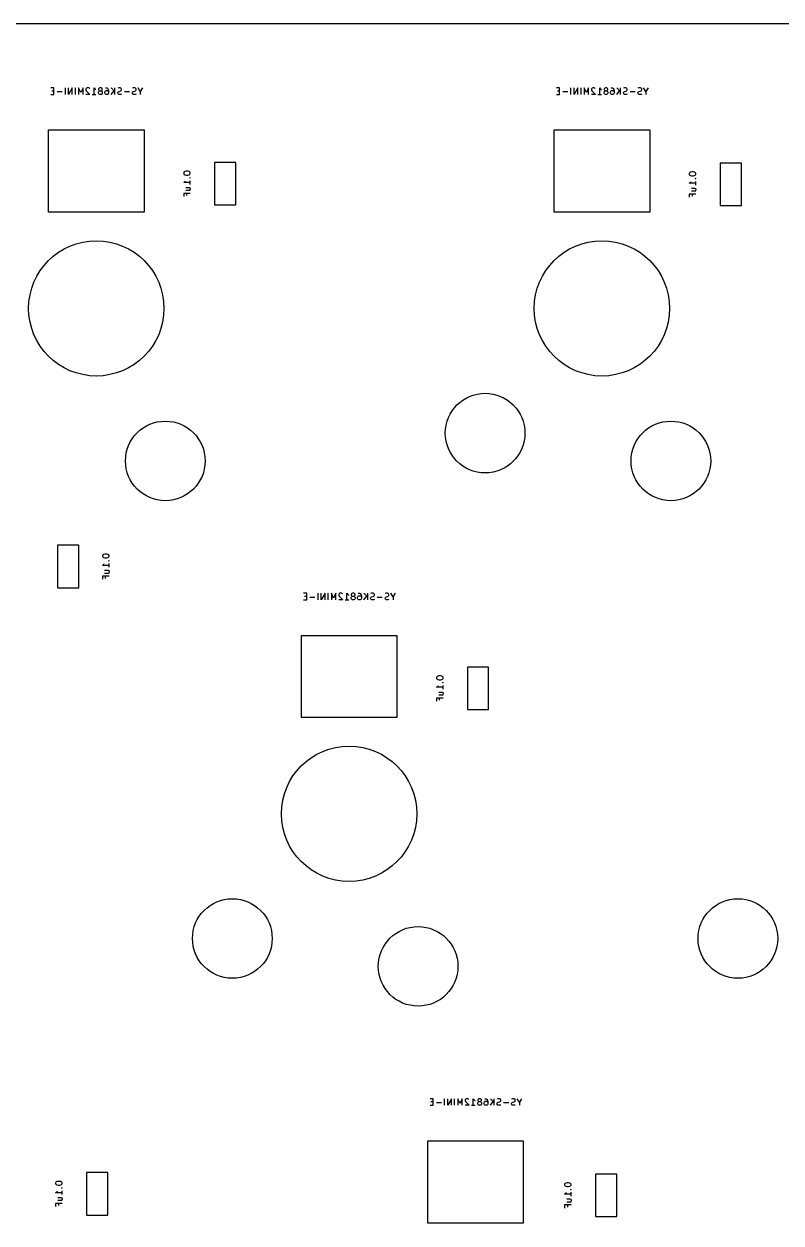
# Model space of a CAD drawing. Header units: millimetres. Extents: x -19 to 311, y -2 to 103.
# Drawn here: x 197.49 to 226.01, y 51.25 to 96.44 of the extents above; entities that cross this region are included whole.
import ezdxf

# ---------------------------------------------------------------- set-up
doc = ezdxf.new("R2010")
doc.units = ezdxf.units.MM
doc.layers.add('B.Fab', color=155, linetype='CONTINUOUS', true_color=0x585d84)
doc.layers.add('Edge.Cuts', color=254, linetype='CONTINUOUS', true_color=0xd0d2cd)

msp = doc.modelspace()

# ---------------------------------------------------------------- linework, layer by layer
at = {"layer": 'B.Fab', "linetype": 'CONTINUOUS'}
for p, q in [((198.619261, 94.036426), (198.500213, 94.036426)), ((198.619261, 93.786426), (198.619261, 94.036426)), ((199.047833, 93.786426), (199.047833, 94.036426)), ((199.309738, 94.036426), (199.166881, 93.786426)), ((199.166881, 93.786426), (199.166881, 94.036426)), ((199.309738, 93.786426), (199.309738, 94.036426)), ((199.428786, 93.786426), (199.428786, 94.036426)), ((199.631166, 93.857854), (199.547833, 94.036426)), ((199.547833, 94.036426), (199.547833, 93.786426)), ((199.7145, 94.036426), (199.631166, 93.857854)), ((199.7145, 93.786426), (199.7145, 94.036426)), ((199.833547, 94.012616), (199.821642, 93.988807)), ((199.845452, 94.024521), (199.833547, 94.012616)), ((199.869261, 94.036426), (199.845452, 94.024521)), ((199.928785, 94.036426), (199.869261, 94.036426)), ((199.952595, 94.024521), (199.928785, 94.036426)), ((199.964499, 94.012616), (199.952595, 94.024521)), ((200.131166, 93.786426), (200.131166, 94.036426)), ((200.131166, 94.036426), (200.154975, 94.000711)), ((200.309737, 94.012616), (200.297832, 93.988807)), ((200.321642, 94.024521), (200.309737, 94.012616)), ((200.345451, 94.036426), (200.321642, 94.024521)), ((200.39307, 94.036426), (200.345451, 94.036426)), ((200.41688, 94.024521), (200.39307, 94.036426)), ((200.428785, 94.012616), (200.41688, 94.024521)), ((200.440689, 93.988807), (200.428785, 94.012616)), ((200.559737, 94.036426), (200.607356, 94.036426)), ((200.607356, 94.036426), (200.631165, 94.024521)), ((200.631165, 94.024521), (200.64307, 94.012616)), ((200.64307, 94.012616), (200.66688, 93.976902)), ((200.774023, 94.036426), (200.91688, 93.893569)), ((200.91688, 93.786426), (200.91688, 94.036426)), ((201.059737, 94.036426), (201.024022, 94.024521)), ((201.11926, 94.036426), (201.059737, 94.036426)), ((201.14307, 94.024521), (201.11926, 94.036426)), ((201.154975, 94.012616), (201.14307, 94.024521)), ((201.166879, 93.988807), (201.154975, 94.012616)), ((201.607356, 94.036426), (201.571641, 94.024521)), ((201.666879, 94.036426), (201.607356, 94.036426)), ((201.690689, 94.024521), (201.666879, 94.036426)), ((201.702594, 94.012616), (201.690689, 94.024521)), ((201.714498, 93.988807), (201.702594, 94.012616)), ((201.869261, 93.905473), (201.785927, 94.036426)), ((201.952594, 94.036426), (201.869261, 93.905473)), ((217.669261, 94.036426), (217.550213, 94.036426)), ((217.669261, 93.786426), (217.669261, 94.036426)), ((218.097833, 93.786426), (218.097833, 94.036426)), ((218.359738, 94.036426), (218.216881, 93.786426)), ((218.216881, 93.786426), (218.216881, 94.036426)), ((218.359738, 93.786426), (218.359738, 94.036426)), ((218.478786, 93.786426), (218.478786, 94.036426)), ((218.681166, 93.857854), (218.597833, 94.036426)), ((218.597833, 94.036426), (218.597833, 93.786426)), ((218.7645, 94.036426), (218.681166, 93.857854)), ((218.7645, 93.786426), (218.7645, 94.036426)), ((218.883547, 94.012616), (218.871642, 93.988807)), ((218.895452, 94.024521), (218.883547, 94.012616)), ((218.919261, 94.036426), (218.895452, 94.024521)), ((218.978785, 94.036426), (218.919261, 94.036426)), ((219.002595, 94.024521), (218.978785, 94.036426)), ((219.014499, 94.012616), (219.002595, 94.024521)), ((219.181166, 93.786426), (219.181166, 94.036426)), ((219.181166, 94.036426), (219.204975, 94.000711)), ((219.359737, 94.012616), (219.347832, 93.988807)), ((219.371642, 94.024521), (219.359737, 94.012616)), ((219.395451, 94.036426), (219.371642, 94.024521)), ((219.44307, 94.036426), (219.395451, 94.036426)), ((219.46688, 94.024521), (219.44307, 94.036426)), ((219.478785, 94.012616), (219.46688, 94.024521)), ((219.490689, 93.988807), (219.478785, 94.012616)), ((219.609737, 94.036426), (219.657356, 94.036426)), ((219.657356, 94.036426), (219.681165, 94.024521)), ((219.681165, 94.024521), (219.69307, 94.012616)), ((219.69307, 94.012616), (219.71688, 93.976902)), ((219.824023, 94.036426), (219.96688, 93.893569)), ((219.96688, 93.786426), (219.96688, 94.036426)), ((220.109737, 94.036426), (220.074022, 94.024521)), ((220.16926, 94.036426), (220.109737, 94.036426)), ((220.19307, 94.024521), (220.16926, 94.036426)), ((220.204975, 94.012616), (220.19307, 94.024521)), ((220.216879, 93.988807), (220.204975, 94.012616)), ((220.657356, 94.036426), (220.621641, 94.024521)), ((220.716879, 94.036426), (220.657356, 94.036426)), ((220.740689, 94.024521), (220.716879, 94.036426)), ((220.752594, 94.012616), (220.740689, 94.024521)), ((220.764498, 93.988807), (220.752594, 94.012616)), ((220.919261, 93.905473), (220.835927, 94.036426)), ((221.002594, 94.036426), (220.919261, 93.905473)), ((198.500213, 93.786426), (198.619261, 93.786426)), ((198.619261, 93.917378), (198.535927, 93.917378)), ((198.928785, 93.881664), (198.738309, 93.881664)), ((199.821642, 93.988807), (199.821642, 93.964997)), ((199.821642, 93.964997), (199.833547, 93.929283)), ((199.976404, 93.786426), (199.821642, 93.786426)), ((199.833547, 93.929283), (199.976404, 93.786426)), ((200.059737, 93.786426), (200.202594, 93.786426)), ((200.154975, 94.000711), (200.178785, 93.976902)), ((200.178785, 93.976902), (200.202594, 93.964997)), ((200.297832, 93.988807), (200.297832, 93.976902)), ((200.297832, 93.976902), (200.309737, 93.953092)), ((200.297832, 93.881664), (200.309737, 93.905473)), ((200.297832, 93.834045), (200.297832, 93.881664)), ((200.309737, 93.810235), (200.297832, 93.834045)), ((200.309737, 93.953092), (200.321642, 93.941188)), ((200.309737, 93.905473), (200.321642, 93.917378)), ((200.321642, 93.79833), (200.309737, 93.810235)), ((200.321642, 93.941188), (200.345451, 93.929283)), ((200.321642, 93.917378), (200.345451, 93.929283)), ((200.345451, 93.786426), (200.321642, 93.79833)), ((200.345451, 93.929283), (200.39307, 93.929283)), ((200.39307, 93.786426), (200.345451, 93.786426)), ((200.39307, 93.929283), (200.41688, 93.941188)), ((200.39307, 93.929283), (200.41688, 93.917378)), ((200.41688, 93.79833), (200.39307, 93.786426)), ((200.41688, 93.941188), (200.428785, 93.953092)), ((200.41688, 93.917378), (200.428785, 93.905473)), ((200.428785, 93.810235), (200.41688, 93.79833)), ((200.428785, 93.953092), (200.440689, 93.976902)), ((200.428785, 93.905473), (200.440689, 93.881664)), ((200.440689, 93.834045), (200.428785, 93.810235)), ((200.440689, 93.976902), (200.440689, 93.988807)), ((200.440689, 93.881664), (200.440689, 93.834045)), ((200.535927, 93.893569), (200.547832, 93.917378)), ((200.535927, 93.834045), (200.535927, 93.893569)), ((200.547832, 93.810235), (200.535927, 93.834045)), ((200.547832, 93.917378), (200.559737, 93.929283)), ((200.559737, 93.79833), (200.547832, 93.810235)), ((200.559737, 93.929283), (200.583546, 93.941188)), ((200.583546, 93.786426), (200.559737, 93.79833)), ((200.583546, 93.941188), (200.631165, 93.941188)), ((200.631165, 93.786426), (200.583546, 93.786426)), ((200.631165, 93.941188), (200.654975, 93.929283)), ((200.654975, 93.79833), (200.631165, 93.786426)), ((200.654975, 93.929283), (200.66688, 93.917378)), ((200.66688, 93.810235), (200.654975, 93.79833)), ((200.66688, 93.976902), (200.678784, 93.929283)), ((200.66688, 93.917378), (200.678784, 93.893569)), ((200.678784, 93.834045), (200.66688, 93.810235)), ((200.678784, 93.929283), (200.678784, 93.834045)), ((200.774023, 93.786426), (200.881165, 93.929283)), ((201.024022, 93.857854), (201.035927, 93.881664)), ((201.024022, 93.834045), (201.024022, 93.857854)), ((201.035927, 93.810235), (201.024022, 93.834045)), ((201.035927, 93.881664), (201.047832, 93.893569)), ((201.047832, 93.79833), (201.035927, 93.810235)), ((201.047832, 93.893569), (201.071641, 93.905473)), ((201.071641, 93.786426), (201.047832, 93.79833)), ((201.071641, 93.905473), (201.11926, 93.917378)), ((201.131165, 93.786426), (201.071641, 93.786426)), ((201.11926, 93.917378), (201.14307, 93.929283)), ((201.166879, 93.79833), (201.131165, 93.786426)), ((201.14307, 93.929283), (201.154975, 93.941188)), ((201.154975, 93.941188), (201.166879, 93.964997)), ((201.166879, 93.964997), (201.166879, 93.988807)), ((201.464499, 93.881664), (201.274023, 93.881664)), ((201.571641, 93.857854), (201.583546, 93.881664)), ((201.571641, 93.834045), (201.571641, 93.857854)), ((201.583546, 93.810235), (201.571641, 93.834045)), ((201.583546, 93.881664), (201.595451, 93.893569)), ((201.595451, 93.79833), (201.583546, 93.810235)), ((201.595451, 93.893569), (201.61926, 93.905473)), ((201.61926, 93.786426), (201.595451, 93.79833)), ((201.61926, 93.905473), (201.666879, 93.917378)), ((201.678784, 93.786426), (201.61926, 93.786426)), ((201.666879, 93.917378), (201.690689, 93.929283)), ((201.714498, 93.79833), (201.678784, 93.786426)), ((201.690689, 93.929283), (201.702594, 93.941188)), ((201.702594, 93.941188), (201.714498, 93.964997)), ((201.714498, 93.964997), (201.714498, 93.988807)), ((201.869261, 93.905473), (201.869261, 93.786426)), ((217.550213, 93.786426), (217.669261, 93.786426)), ((217.669261, 93.917378), (217.585927, 93.917378)), ((217.978785, 93.881664), (217.788309, 93.881664)), ((218.871642, 93.988807), (218.871642, 93.964997)), ((218.871642, 93.964997), (218.883547, 93.929283)), ((219.026404, 93.786426), (218.871642, 93.786426)), ((218.883547, 93.929283), (219.026404, 93.786426)), ((219.109737, 93.786426), (219.252594, 93.786426)), ((219.204975, 94.000711), (219.228785, 93.976902)), ((219.228785, 93.976902), (219.252594, 93.964997)), ((219.347832, 93.988807), (219.347832, 93.976902)), ((219.347832, 93.976902), (219.359737, 93.953092)), ((219.347832, 93.881664), (219.359737, 93.905473)), ((219.347832, 93.834045), (219.347832, 93.881664)), ((219.359737, 93.810235), (219.347832, 93.834045)), ((219.359737, 93.953092), (219.371642, 93.941188)), ((219.359737, 93.905473), (219.371642, 93.917378)), ((219.371642, 93.79833), (219.359737, 93.810235)), ((219.371642, 93.941188), (219.395451, 93.929283)), ((219.371642, 93.917378), (219.395451, 93.929283)), ((219.395451, 93.786426), (219.371642, 93.79833)), ((219.395451, 93.929283), (219.44307, 93.929283)), ((219.44307, 93.786426), (219.395451, 93.786426)), ((219.44307, 93.929283), (219.46688, 93.941188)), ((219.44307, 93.929283), (219.46688, 93.917378)), ((219.46688, 93.79833), (219.44307, 93.786426)), ((219.46688, 93.941188), (219.478785, 93.953092)), ((219.46688, 93.917378), (219.478785, 93.905473)), ((219.478785, 93.810235), (219.46688, 93.79833)), ((219.478785, 93.953092), (219.490689, 93.976902)), ((219.478785, 93.905473), (219.490689, 93.881664)), ((219.490689, 93.834045), (219.478785, 93.810235)), ((219.490689, 93.976902), (219.490689, 93.988807)), ((219.490689, 93.881664), (219.490689, 93.834045)), ((219.585927, 93.893569), (219.597832, 93.917378)), ((219.585927, 93.834045), (219.585927, 93.893569)), ((219.597832, 93.810235), (219.585927, 93.834045)), ((219.597832, 93.917378), (219.609737, 93.929283)), ((219.609737, 93.79833), (219.597832, 93.810235)), ((219.609737, 93.929283), (219.633546, 93.941188)), ((219.633546, 93.786426), (219.609737, 93.79833)), ((219.633546, 93.941188), (219.681165, 93.941188)), ((219.681165, 93.786426), (219.633546, 93.786426)), ((219.681165, 93.941188), (219.704975, 93.929283)), ((219.704975, 93.79833), (219.681165, 93.786426)), ((219.704975, 93.929283), (219.71688, 93.917378)), ((219.71688, 93.810235), (219.704975, 93.79833)), ((219.71688, 93.976902), (219.728784, 93.929283)), ((219.71688, 93.917378), (219.728784, 93.893569)), ((219.728784, 93.834045), (219.71688, 93.810235)), ((219.728784, 93.929283), (219.728784, 93.834045)), ((219.824023, 93.786426), (219.931165, 93.929283)), ((220.074022, 93.857854), (220.085927, 93.881664)), ((220.074022, 93.834045), (220.074022, 93.857854)), ((220.085927, 93.810235), (220.074022, 93.834045)), ((220.085927, 93.881664), (220.097832, 93.893569)), ((220.097832, 93.79833), (220.085927, 93.810235)), ((220.097832, 93.893569), (220.121641, 93.905473)), ((220.121641, 93.786426), (220.097832, 93.79833)), ((220.121641, 93.905473), (220.16926, 93.917378)), ((220.181165, 93.786426), (220.121641, 93.786426)), ((220.16926, 93.917378), (220.19307, 93.929283)), ((220.216879, 93.79833), (220.181165, 93.786426)), ((220.19307, 93.929283), (220.204975, 93.941188)), ((220.204975, 93.941188), (220.216879, 93.964997)), ((220.216879, 93.964997), (220.216879, 93.988807)), ((220.514499, 93.881664), (220.324023, 93.881664)), ((220.621641, 93.857854), (220.633546, 93.881664)), ((220.621641, 93.834045), (220.621641, 93.857854)), ((220.633546, 93.810235), (220.621641, 93.834045)), ((220.633546, 93.881664), (220.645451, 93.893569)), ((220.645451, 93.79833), (220.633546, 93.810235)), ((220.645451, 93.893569), (220.66926, 93.905473)), ((220.66926, 93.786426), (220.645451, 93.79833)), ((220.66926, 93.905473), (220.716879, 93.917378)), ((220.728784, 93.786426), (220.66926, 93.786426)), ((220.716879, 93.917378), (220.740689, 93.929283)), ((220.764498, 93.79833), (220.728784, 93.786426)), ((220.740689, 93.929283), (220.752594, 93.941188)), ((220.752594, 93.941188), (220.764498, 93.964997)), ((220.764498, 93.964997), (220.764498, 93.988807)), ((220.919261, 93.905473), (220.919261, 93.786426)), ((203.517729, 90.858524), (203.505824, 90.834715)), ((203.529634, 90.870429), (203.517729, 90.858524)), ((203.553443, 90.882334), (203.529634, 90.870429)), ((203.601062, 90.894238), (203.553443, 90.882334)), ((203.660586, 90.894238), (203.601062, 90.894238)), ((203.708205, 90.882334), (203.660586, 90.894238)), ((203.732015, 90.870429), (203.708205, 90.882334)), ((203.74392, 90.858524), (203.732015, 90.870429)), ((203.755824, 90.834715), (203.74392, 90.858524)), ((204.67225, 91.224), (204.67225, 89.624)), ((205.47225, 91.224), (204.67225, 91.224)), ((205.47225, 89.624), (205.47225, 91.224)), ((222.579634, 90.843929), (222.567729, 90.832024)), ((222.603443, 90.855834), (222.579634, 90.843929)), ((222.651062, 90.867738), (222.603443, 90.855834)), ((222.710586, 90.867738), (222.651062, 90.867738)), ((222.758205, 90.855834), (222.710586, 90.867738)), ((222.782015, 90.843929), (222.758205, 90.855834)), ((222.79392, 90.832024), (222.782015, 90.843929)), ((223.72225, 91.1975), (223.72225, 89.5975)), ((224.52225, 91.1975), (223.72225, 91.1975)), ((224.52225, 89.5975), (224.52225, 91.1975)), ((203.505824, 90.834715), (203.505824, 90.810905)), ((203.505824, 90.810905), (203.517729, 90.787096)), ((203.505824, 90.465667), (203.541539, 90.489476)), ((203.755824, 90.465667), (203.505824, 90.465667)), ((203.517729, 90.787096), (203.529634, 90.775191)), ((203.529634, 90.775191), (203.553443, 90.763286)), ((203.541539, 90.489476), (203.565348, 90.513286)), ((203.553443, 90.763286), (203.601062, 90.751381)), ((203.565348, 90.513286), (203.577253, 90.537095)), ((203.601062, 90.751381), (203.660586, 90.751381)), ((203.660586, 90.751381), (203.708205, 90.763286)), ((203.708205, 90.763286), (203.732015, 90.775191)), ((203.732015, 90.775191), (203.74392, 90.787096)), ((203.74392, 90.656143), (203.732015, 90.644239)), ((203.732015, 90.644239), (203.74392, 90.632334)), ((203.732015, 90.644239), (203.755824, 90.644239)), ((203.74392, 90.787096), (203.755824, 90.810905)), ((203.755824, 90.644239), (203.74392, 90.656143)), ((203.74392, 90.632334), (203.755824, 90.644239)), ((203.755824, 90.810905), (203.755824, 90.834715)), ((203.755824, 90.394238), (203.755824, 90.537095)), ((222.567729, 90.832024), (222.555824, 90.808215)), ((222.555824, 90.808215), (222.555824, 90.784405)), ((222.555824, 90.784405), (222.567729, 90.760596)), ((222.555824, 90.439167), (222.591539, 90.462976)), ((222.805824, 90.439167), (222.555824, 90.439167)), ((222.567729, 90.760596), (222.579634, 90.748691)), ((222.579634, 90.748691), (222.603443, 90.736786)), ((222.591539, 90.462976), (222.615348, 90.486786)), ((222.603443, 90.736786), (222.651062, 90.724881)), ((222.615348, 90.486786), (222.627253, 90.510595)), ((222.651062, 90.724881), (222.710586, 90.724881)), ((222.710586, 90.724881), (222.758205, 90.736786)), ((222.758205, 90.736786), (222.782015, 90.748691)), ((222.782015, 90.748691), (222.79392, 90.760596)), ((222.79392, 90.629643), (222.782015, 90.617739)), ((222.782015, 90.617739), (222.79392, 90.605834)), ((222.782015, 90.617739), (222.805824, 90.617739)), ((222.805824, 90.808215), (222.79392, 90.832024)), ((222.79392, 90.760596), (222.805824, 90.784405)), ((222.805824, 90.617739), (222.79392, 90.629643)), ((222.79392, 90.605834), (222.805824, 90.617739)), ((222.805824, 90.784405), (222.805824, 90.808215)), ((222.805824, 90.367738), (222.805824, 90.510595)), ((203.755824, 90.060906), (203.505824, 90.060906)), ((203.505824, 90.060906), (203.505824, 89.941858)), ((203.589158, 90.287096), (203.72011, 90.287096)), ((203.589158, 90.179953), (203.755824, 90.179953)), ((203.624872, 89.977572), (203.624872, 90.060906)), ((203.72011, 90.287096), (203.74392, 90.275191)), ((203.74392, 90.191858), (203.732015, 90.179953)), ((203.74392, 90.275191), (203.755824, 90.251381)), ((203.755824, 90.215667), (203.74392, 90.191858)), ((203.755824, 90.251381), (203.755824, 90.215667)), ((222.805824, 90.034406), (222.555824, 90.034406)), ((222.555824, 90.034406), (222.555824, 89.915358)), ((222.639158, 90.260596), (222.77011, 90.260596)), ((222.639158, 90.153453), (222.805824, 90.153453)), ((222.674872, 89.951072), (222.674872, 90.034406)), ((222.77011, 90.260596), (222.79392, 90.248691)), ((222.79392, 90.165358), (222.782015, 90.153453)), ((222.79392, 90.248691), (222.805824, 90.224881)), ((222.805824, 90.189167), (222.79392, 90.165358)), ((222.805824, 90.224881), (222.805824, 90.189167)), ((204.67225, 89.624), (205.47225, 89.624)), ((223.72225, 89.5975), (224.52225, 89.5975)), ((198.74975, 76.795), (198.74975, 75.195)), ((199.54975, 76.795), (198.74975, 76.795)), ((199.54975, 75.195), (199.54975, 76.795)), ((200.455229, 76.429524), (200.443324, 76.405715)), ((200.443324, 76.405715), (200.443324, 76.381905)), ((200.443324, 76.381905), (200.455229, 76.358096)), ((200.467134, 76.441429), (200.455229, 76.429524)), ((200.490943, 76.453334), (200.467134, 76.441429)), ((200.538562, 76.465238), (200.490943, 76.453334)), ((200.598086, 76.465238), (200.538562, 76.465238)), ((200.645705, 76.453334), (200.598086, 76.465238)), ((200.669515, 76.441429), (200.645705, 76.453334)), ((200.68142, 76.429524), (200.669515, 76.441429)), ((200.693324, 76.405715), (200.68142, 76.429524)), ((200.68142, 76.358096), (200.693324, 76.381905)), ((200.693324, 76.381905), (200.693324, 76.405715)), ((200.443324, 76.036667), (200.479039, 76.060476)), ((200.693324, 76.036667), (200.443324, 76.036667)), ((200.455229, 76.358096), (200.467134, 76.346191)), ((200.467134, 76.346191), (200.490943, 76.334286)), ((200.479039, 76.060476), (200.502848, 76.084286)), ((200.490943, 76.334286), (200.538562, 76.322381)), ((200.502848, 76.084286), (200.514753, 76.108095)), ((200.538562, 76.322381), (200.598086, 76.322381)), ((200.598086, 76.322381), (200.645705, 76.334286)), ((200.645705, 76.334286), (200.669515, 76.346191)), ((200.669515, 76.346191), (200.68142, 76.358096)), ((200.68142, 76.227143), (200.669515, 76.215239)), ((200.669515, 76.215239), (200.68142, 76.203334)), ((200.669515, 76.215239), (200.693324, 76.215239)), ((200.693324, 76.215239), (200.68142, 76.227143)), ((200.68142, 76.203334), (200.693324, 76.215239)), ((200.693324, 75.965238), (200.693324, 76.108095)), ((200.693324, 75.631906), (200.443324, 75.631906)), ((200.443324, 75.631906), (200.443324, 75.512858)), ((200.526658, 75.858096), (200.65761, 75.858096)), ((200.526658, 75.750953), (200.693324, 75.750953)), ((200.562372, 75.548572), (200.562372, 75.631906)), ((200.65761, 75.858096), (200.68142, 75.846191)), ((200.68142, 75.762858), (200.669515, 75.750953)), ((200.68142, 75.846191), (200.693324, 75.822381)), ((200.693324, 75.786667), (200.68142, 75.762858)), ((200.693324, 75.822381), (200.693324, 75.786667)), ((198.74975, 75.195), (199.54975, 75.195)), ((208.144261, 74.986426), (208.025213, 74.986426)), ((208.025213, 74.736426), (208.144261, 74.736426)), ((208.144261, 74.867378), (208.060927, 74.867378)), ((208.144261, 74.736426), (208.144261, 74.986426)), ((208.453785, 74.831664), (208.263309, 74.831664)), ((208.572833, 74.736426), (208.572833, 74.986426)), ((208.834738, 74.986426), (208.691881, 74.736426)), ((208.691881, 74.736426), (208.691881, 74.986426)), ((208.834738, 74.736426), (208.834738, 74.986426)), ((208.953786, 74.736426), (208.953786, 74.986426)), ((209.156166, 74.807854), (209.072833, 74.986426)), ((209.072833, 74.986426), (209.072833, 74.736426)), ((209.2395, 74.986426), (209.156166, 74.807854)), ((209.2395, 74.736426), (209.2395, 74.986426)), ((209.358547, 74.962616), (209.346642, 74.938807)), ((209.346642, 74.938807), (209.346642, 74.914997)), ((209.346642, 74.914997), (209.358547, 74.879283)), ((209.501404, 74.736426), (209.346642, 74.736426)), ((209.370452, 74.974521), (209.358547, 74.962616)), ((209.358547, 74.879283), (209.501404, 74.736426)), ((209.394261, 74.986426), (209.370452, 74.974521)), ((209.453785, 74.986426), (209.394261, 74.986426)), ((209.477595, 74.974521), (209.453785, 74.986426)), ((209.489499, 74.962616), (209.477595, 74.974521)), ((209.584737, 74.736426), (209.727594, 74.736426)), ((209.656166, 74.736426), (209.656166, 74.986426)), ((209.656166, 74.986426), (209.679975, 74.950711)), ((209.679975, 74.950711), (209.703785, 74.926902)), ((209.703785, 74.926902), (209.727594, 74.914997)), ((209.834737, 74.962616), (209.822832, 74.938807)), ((209.822832, 74.938807), (209.822832, 74.926902)), ((209.822832, 74.926902), (209.834737, 74.903092)), ((209.822832, 74.831664), (209.834737, 74.855473)), ((209.822832, 74.784045), (209.822832, 74.831664)), ((209.834737, 74.760235), (209.822832, 74.784045)), ((209.846642, 74.974521), (209.834737, 74.962616)), ((209.834737, 74.903092), (209.846642, 74.891188)), ((209.834737, 74.855473), (209.846642, 74.867378)), ((209.846642, 74.74833), (209.834737, 74.760235)), ((209.870451, 74.986426), (209.846642, 74.974521)), ((209.846642, 74.891188), (209.870451, 74.879283)), ((209.846642, 74.867378), (209.870451, 74.879283)), ((209.870451, 74.736426), (209.846642, 74.74833)), ((209.91807, 74.986426), (209.870451, 74.986426)), ((209.870451, 74.879283), (209.91807, 74.879283)), ((209.91807, 74.736426), (209.870451, 74.736426)), ((209.94188, 74.974521), (209.91807, 74.986426)), ((209.91807, 74.879283), (209.94188, 74.891188)), ((209.91807, 74.879283), (209.94188, 74.867378)), ((209.94188, 74.74833), (209.91807, 74.736426)), ((209.953785, 74.962616), (209.94188, 74.974521)), ((209.94188, 74.891188), (209.953785, 74.903092)), ((209.94188, 74.867378), (209.953785, 74.855473)), ((209.953785, 74.760235), (209.94188, 74.74833)), ((209.965689, 74.938807), (209.953785, 74.962616)), ((209.953785, 74.903092), (209.965689, 74.926902)), ((209.953785, 74.855473), (209.965689, 74.831664)), ((209.965689, 74.784045), (209.953785, 74.760235)), ((209.965689, 74.926902), (209.965689, 74.938807)), ((209.965689, 74.831664), (209.965689, 74.784045)), ((210.060927, 74.843569), (210.072832, 74.867378)), ((210.060927, 74.784045), (210.060927, 74.843569)), ((210.072832, 74.760235), (210.060927, 74.784045)), ((210.072832, 74.867378), (210.084737, 74.879283)), ((210.084737, 74.74833), (210.072832, 74.760235)), ((210.084737, 74.986426), (210.132356, 74.986426)), ((210.084737, 74.879283), (210.108546, 74.891188)), ((210.108546, 74.736426), (210.084737, 74.74833)), ((210.108546, 74.891188), (210.156165, 74.891188)), ((210.156165, 74.736426), (210.108546, 74.736426)), ((210.132356, 74.986426), (210.156165, 74.974521)), ((210.156165, 74.974521), (210.16807, 74.962616)), ((210.156165, 74.891188), (210.179975, 74.879283)), ((210.179975, 74.74833), (210.156165, 74.736426)), ((210.16807, 74.962616), (210.19188, 74.926902)), ((210.179975, 74.879283), (210.19188, 74.867378)), ((210.19188, 74.760235), (210.179975, 74.74833)), ((210.19188, 74.926902), (210.203784, 74.879283)), ((210.19188, 74.867378), (210.203784, 74.843569)), ((210.203784, 74.784045), (210.19188, 74.760235)), ((210.203784, 74.879283), (210.203784, 74.784045)), ((210.299023, 74.986426), (210.44188, 74.843569)), ((210.299023, 74.736426), (210.406165, 74.879283)), ((210.44188, 74.736426), (210.44188, 74.986426)), ((210.584737, 74.986426), (210.549022, 74.974521)), ((210.549022, 74.807854), (210.560927, 74.831664)), ((210.549022, 74.784045), (210.549022, 74.807854)), ((210.560927, 74.760235), (210.549022, 74.784045)), ((210.560927, 74.831664), (210.572832, 74.843569)), ((210.572832, 74.74833), (210.560927, 74.760235)), ((210.572832, 74.843569), (210.596641, 74.855473)), ((210.596641, 74.736426), (210.572832, 74.74833)), ((210.64426, 74.986426), (210.584737, 74.986426)), ((210.596641, 74.855473), (210.64426, 74.867378)), ((210.656165, 74.736426), (210.596641, 74.736426)), ((210.66807, 74.974521), (210.64426, 74.986426)), ((210.64426, 74.867378), (210.66807, 74.879283)), ((210.691879, 74.74833), (210.656165, 74.736426)), ((210.679975, 74.962616), (210.66807, 74.974521)), ((210.66807, 74.879283), (210.679975, 74.891188)), ((210.691879, 74.938807), (210.679975, 74.962616)), ((210.679975, 74.891188), (210.691879, 74.914997)), ((210.691879, 74.914997), (210.691879, 74.938807)), ((210.989499, 74.831664), (210.799023, 74.831664)), ((211.132356, 74.986426), (211.096641, 74.974521)), ((211.096641, 74.807854), (211.108546, 74.831664)), ((211.096641, 74.784045), (211.096641, 74.807854)), ((211.108546, 74.760235), (211.096641, 74.784045)), ((211.108546, 74.831664), (211.120451, 74.843569)), ((211.120451, 74.74833), (211.108546, 74.760235)), ((211.120451, 74.843569), (211.14426, 74.855473)), ((211.14426, 74.736426), (211.120451, 74.74833)), ((211.191879, 74.986426), (211.132356, 74.986426)), ((211.14426, 74.855473), (211.191879, 74.867378)), ((211.203784, 74.736426), (211.14426, 74.736426)), ((211.215689, 74.974521), (211.191879, 74.986426)), ((211.191879, 74.867378), (211.215689, 74.879283)), ((211.239498, 74.74833), (211.203784, 74.736426)), ((211.227594, 74.962616), (211.215689, 74.974521)), ((211.215689, 74.879283), (211.227594, 74.891188)), ((211.239498, 74.938807), (211.227594, 74.962616)), ((211.227594, 74.891188), (211.239498, 74.914997)), ((211.239498, 74.914997), (211.239498, 74.938807)), ((211.394261, 74.855473), (211.310927, 74.986426)), ((211.477594, 74.986426), (211.394261, 74.855473)), ((211.394261, 74.855473), (211.394261, 74.736426)), ((213.126062, 71.870738), (213.078443, 71.858834)), ((213.185586, 71.870738), (213.126062, 71.870738)), ((213.233205, 71.858834), (213.185586, 71.870738)), ((214.19725, 72.2005), (214.19725, 70.6005)), ((214.99725, 72.2005), (214.19725, 72.2005)), ((214.99725, 70.6005), (214.99725, 72.2005)), ((213.042729, 71.835024), (213.030824, 71.811215)), ((213.030824, 71.811215), (213.030824, 71.787405)), ((213.030824, 71.787405), (213.042729, 71.763596)), ((213.030824, 71.442167), (213.066539, 71.465976)), ((213.280824, 71.442167), (213.030824, 71.442167)), ((213.054634, 71.846929), (213.042729, 71.835024)), ((213.042729, 71.763596), (213.054634, 71.751691)), ((213.078443, 71.858834), (213.054634, 71.846929)), ((213.054634, 71.751691), (213.078443, 71.739786)), ((213.066539, 71.465976), (213.090348, 71.489786)), ((213.078443, 71.739786), (213.126062, 71.727881)), ((213.090348, 71.489786), (213.102253, 71.513595)), ((213.126062, 71.727881), (213.185586, 71.727881)), ((213.185586, 71.727881), (213.233205, 71.739786)), ((213.257015, 71.846929), (213.233205, 71.858834)), ((213.233205, 71.739786), (213.257015, 71.751691)), ((213.26892, 71.835024), (213.257015, 71.846929)), ((213.257015, 71.751691), (213.26892, 71.763596)), ((213.26892, 71.632643), (213.257015, 71.620739)), ((213.257015, 71.620739), (213.26892, 71.608834)), ((213.257015, 71.620739), (213.280824, 71.620739)), ((213.280824, 71.811215), (213.26892, 71.835024)), ((213.26892, 71.763596), (213.280824, 71.787405)), ((213.280824, 71.620739), (213.26892, 71.632643)), ((213.26892, 71.608834), (213.280824, 71.620739)), ((213.280824, 71.787405), (213.280824, 71.811215)), ((213.280824, 71.370738), (213.280824, 71.513595)), ((213.280824, 71.037406), (213.030824, 71.037406)), ((213.030824, 71.037406), (213.030824, 70.918358)), ((213.114158, 71.263596), (213.24511, 71.263596)), ((213.114158, 71.156453), (213.280824, 71.156453)), ((213.149872, 70.954072), (213.149872, 71.037406)), ((213.24511, 71.263596), (213.26892, 71.251691)), ((213.26892, 71.168358), (213.257015, 71.156453)), ((213.26892, 71.251691), (213.280824, 71.227881)), ((213.280824, 71.192167), (213.26892, 71.168358)), ((213.280824, 71.227881), (213.280824, 71.192167)), ((214.19725, 70.6005), (214.99725, 70.6005)), ((212.906761, 55.936426), (212.787713, 55.936426)), ((212.787713, 55.686426), (212.906761, 55.686426)), ((212.906761, 55.817378), (212.823427, 55.817378)), ((212.906761, 55.686426), (212.906761, 55.936426)), ((213.216285, 55.781664), (213.025809, 55.781664)), ((213.335333, 55.686426), (213.335333, 55.936426)), ((213.597238, 55.936426), (213.454381, 55.686426)), ((213.454381, 55.686426), (213.454381, 55.936426)), ((213.597238, 55.686426), (213.597238, 55.936426)), ((213.716286, 55.686426), (213.716286, 55.936426)), ((213.918666, 55.757854), (213.835333, 55.936426)), ((213.835333, 55.936426), (213.835333, 55.686426)), ((214.002, 55.936426), (213.918666, 55.757854)), ((214.002, 55.686426), (214.002, 55.936426)), ((214.121047, 55.912616), (214.109142, 55.888807)), ((214.109142, 55.888807), (214.109142, 55.864997)), ((214.109142, 55.864997), (214.121047, 55.829283)), ((214.263904, 55.686426), (214.109142, 55.686426)), ((214.132952, 55.924521), (214.121047, 55.912616)), ((214.121047, 55.829283), (214.263904, 55.686426)), ((214.156761, 55.936426), (214.132952, 55.924521)), ((214.216285, 55.936426), (214.156761, 55.936426)), ((214.240095, 55.924521), (214.216285, 55.936426)), ((214.251999, 55.912616), (214.240095, 55.924521)), ((214.347237, 55.686426), (214.490094, 55.686426)), ((214.418666, 55.686426), (214.418666, 55.936426)), ((214.418666, 55.936426), (214.442475, 55.900711)), ((214.442475, 55.900711), (214.466285, 55.876902)), ((214.466285, 55.876902), (214.490094, 55.864997)), ((214.597237, 55.912616), (214.585332, 55.888807)), ((214.585332, 55.888807), (214.585332, 55.876902)), ((214.585332, 55.876902), (214.597237, 55.853092)), ((214.585332, 55.781664), (214.597237, 55.805473)), ((214.585332, 55.734045), (214.585332, 55.781664)), ((214.597237, 55.710235), (214.585332, 55.734045)), ((214.609142, 55.924521), (214.597237, 55.912616)), ((214.597237, 55.853092), (214.609142, 55.841188)), ((214.597237, 55.805473), (214.609142, 55.817378)), ((214.609142, 55.69833), (214.597237, 55.710235)), ((214.632951, 55.936426), (214.609142, 55.924521)), ((214.609142, 55.841188), (214.632951, 55.829283)), ((214.609142, 55.817378), (214.632951, 55.829283)), ((214.632951, 55.686426), (214.609142, 55.69833)), ((214.68057, 55.936426), (214.632951, 55.936426)), ((214.632951, 55.829283), (214.68057, 55.829283)), ((214.68057, 55.686426), (214.632951, 55.686426)), ((214.70438, 55.924521), (214.68057, 55.936426)), ((214.68057, 55.829283), (214.70438, 55.841188)), ((214.68057, 55.829283), (214.70438, 55.817378)), ((214.70438, 55.69833), (214.68057, 55.686426)), ((214.716285, 55.912616), (214.70438, 55.924521)), ((214.70438, 55.841188), (214.716285, 55.853092)), ((214.70438, 55.817378), (214.716285, 55.805473)), ((214.716285, 55.710235), (214.70438, 55.69833)), ((214.728189, 55.888807), (214.716285, 55.912616)), ((214.716285, 55.853092), (214.728189, 55.876902)), ((214.716285, 55.805473), (214.728189, 55.781664)), ((214.728189, 55.734045), (214.716285, 55.710235)), ((214.728189, 55.876902), (214.728189, 55.888807)), ((214.728189, 55.781664), (214.728189, 55.734045)), ((214.823427, 55.793569), (214.835332, 55.817378)), ((214.823427, 55.734045), (214.823427, 55.793569)), ((214.835332, 55.710235), (214.823427, 55.734045)), ((214.835332, 55.817378), (214.847237, 55.829283)), ((214.847237, 55.69833), (214.835332, 55.710235)), ((214.847237, 55.936426), (214.894856, 55.936426)), ((214.847237, 55.829283), (214.871046, 55.841188)), ((214.871046, 55.686426), (214.847237, 55.69833)), ((214.871046, 55.841188), (214.918665, 55.841188)), ((214.918665, 55.686426), (214.871046, 55.686426)), ((214.894856, 55.936426), (214.918665, 55.924521)), ((214.918665, 55.924521), (214.93057, 55.912616)), ((214.918665, 55.841188), (214.942475, 55.829283)), ((214.942475, 55.69833), (214.918665, 55.686426)), ((214.93057, 55.912616), (214.95438, 55.876902)), ((214.942475, 55.829283), (214.95438, 55.817378)), ((214.95438, 55.710235), (214.942475, 55.69833)), ((214.95438, 55.876902), (214.966284, 55.829283)), ((214.95438, 55.817378), (214.966284, 55.793569)), ((214.966284, 55.734045), (214.95438, 55.710235)), ((214.966284, 55.829283), (214.966284, 55.734045)), ((215.061523, 55.936426), (215.20438, 55.793569)), ((215.061523, 55.686426), (215.168665, 55.829283)), ((215.20438, 55.686426), (215.20438, 55.936426)), ((215.347237, 55.936426), (215.311522, 55.924521)), ((215.311522, 55.757854), (215.323427, 55.781664)), ((215.311522, 55.734045), (215.311522, 55.757854)), ((215.323427, 55.710235), (215.311522, 55.734045)), ((215.323427, 55.781664), (215.335332, 55.793569)), ((215.335332, 55.69833), (215.323427, 55.710235)), ((215.335332, 55.793569), (215.359141, 55.805473)), ((215.359141, 55.686426), (215.335332, 55.69833)), ((215.40676, 55.936426), (215.347237, 55.936426)), ((215.359141, 55.805473), (215.40676, 55.817378)), ((215.418665, 55.686426), (215.359141, 55.686426)), ((215.43057, 55.924521), (215.40676, 55.936426)), ((215.40676, 55.817378), (215.43057, 55.829283)), ((215.454379, 55.69833), (215.418665, 55.686426)), ((215.442475, 55.912616), (215.43057, 55.924521)), ((215.43057, 55.829283), (215.442475, 55.841188)), ((215.454379, 55.888807), (215.442475, 55.912616)), ((215.442475, 55.841188), (215.454379, 55.864997)), ((215.454379, 55.864997), (215.454379, 55.888807)), ((215.751999, 55.781664), (215.561523, 55.781664)), ((215.894856, 55.936426), (215.859141, 55.924521)), ((215.859141, 55.757854), (215.871046, 55.781664)), ((215.859141, 55.734045), (215.859141, 55.757854)), ((215.871046, 55.710235), (215.859141, 55.734045)), ((215.871046, 55.781664), (215.882951, 55.793569)), ((215.882951, 55.69833), (215.871046, 55.710235)), ((215.882951, 55.793569), (215.90676, 55.805473)), ((215.90676, 55.686426), (215.882951, 55.69833)), ((215.954379, 55.936426), (215.894856, 55.936426)), ((215.90676, 55.805473), (215.954379, 55.817378)), ((215.966284, 55.686426), (215.90676, 55.686426)), ((215.978189, 55.924521), (215.954379, 55.936426)), ((215.954379, 55.817378), (215.978189, 55.829283)), ((216.001998, 55.69833), (215.966284, 55.686426)), ((215.990094, 55.912616), (215.978189, 55.924521)), ((215.978189, 55.829283), (215.990094, 55.841188)), ((216.001998, 55.888807), (215.990094, 55.912616)), ((215.990094, 55.841188), (216.001998, 55.864997)), ((216.001998, 55.864997), (216.001998, 55.888807)), ((216.156761, 55.805473), (216.073427, 55.936426)), ((216.240094, 55.936426), (216.156761, 55.805473)), ((216.156761, 55.805473), (216.156761, 55.686426)), ((199.84625, 53.1505), (199.84625, 51.5505)), ((200.64625, 53.1505), (199.84625, 53.1505)), ((200.64625, 51.5505), (200.64625, 53.1505)), ((219.02325, 53.0975), (219.02325, 51.4975)), ((219.82325, 53.0975), (219.02325, 53.0975)), ((219.82325, 51.4975), (219.82325, 53.0975)), ((198.691729, 52.785024), (198.679824, 52.761215)), ((198.679824, 52.761215), (198.679824, 52.737405)), ((198.679824, 52.737405), (198.691729, 52.713596)), ((198.703634, 52.796929), (198.691729, 52.785024)), ((198.691729, 52.713596), (198.703634, 52.701691)), ((198.727443, 52.808834), (198.703634, 52.796929)), ((198.703634, 52.701691), (198.727443, 52.689786)), ((198.715539, 52.415976), (198.739348, 52.439786)), ((198.775062, 52.820738), (198.727443, 52.808834)), ((198.727443, 52.689786), (198.775062, 52.677881)), ((198.739348, 52.439786), (198.751253, 52.463595)), ((198.834586, 52.820738), (198.775062, 52.820738)), ((198.775062, 52.677881), (198.834586, 52.677881)), ((198.882205, 52.808834), (198.834586, 52.820738)), ((198.834586, 52.677881), (198.882205, 52.689786)), ((198.906015, 52.796929), (198.882205, 52.808834)), ((198.882205, 52.689786), (198.906015, 52.701691)), ((198.91792, 52.785024), (198.906015, 52.796929)), ((198.906015, 52.701691), (198.91792, 52.713596)), ((198.91792, 52.582643), (198.906015, 52.570739)), ((198.906015, 52.570739), (198.91792, 52.558834)), ((198.906015, 52.570739), (198.929824, 52.570739)), ((198.929824, 52.761215), (198.91792, 52.785024)), ((198.91792, 52.713596), (198.929824, 52.737405)), ((198.929824, 52.570739), (198.91792, 52.582643)), ((198.91792, 52.558834), (198.929824, 52.570739)), ((198.929824, 52.737405), (198.929824, 52.761215)), ((198.929824, 52.320738), (198.929824, 52.463595)), ((217.868729, 52.732024), (217.856824, 52.708215)), ((217.856824, 52.708215), (217.856824, 52.684405)), ((217.856824, 52.684405), (217.868729, 52.660596)), ((217.880634, 52.743929), (217.868729, 52.732024)), ((217.868729, 52.660596), (217.880634, 52.648691)), ((217.904443, 52.755834), (217.880634, 52.743929)), ((217.880634, 52.648691), (217.904443, 52.636786)), ((217.952062, 52.767738), (217.904443, 52.755834)), ((217.904443, 52.636786), (217.952062, 52.624881)), ((218.011586, 52.767738), (217.952062, 52.767738)), ((217.952062, 52.624881), (218.011586, 52.624881)), ((218.059205, 52.755834), (218.011586, 52.767738)), ((218.011586, 52.624881), (218.059205, 52.636786)), ((218.083015, 52.743929), (218.059205, 52.755834)), ((218.059205, 52.636786), (218.083015, 52.648691)), ((218.09492, 52.732024), (218.083015, 52.743929)), ((218.083015, 52.648691), (218.09492, 52.660596)), ((218.09492, 52.529643), (218.083015, 52.517739)), ((218.083015, 52.517739), (218.09492, 52.505834)), ((218.083015, 52.517739), (218.106824, 52.517739)), ((218.106824, 52.708215), (218.09492, 52.732024)), ((218.09492, 52.660596), (218.106824, 52.684405)), ((218.106824, 52.517739), (218.09492, 52.529643)), ((218.09492, 52.505834), (218.106824, 52.517739)), ((218.106824, 52.684405), (218.106824, 52.708215)), ((198.679824, 52.392167), (198.715539, 52.415976)), ((198.929824, 52.392167), (198.679824, 52.392167)), ((198.929824, 51.987406), (198.679824, 51.987406)), ((198.679824, 51.987406), (198.679824, 51.868358)), ((198.763158, 52.213596), (198.89411, 52.213596)), ((198.763158, 52.106453), (198.929824, 52.106453)), ((198.798872, 51.904072), (198.798872, 51.987406)), ((198.89411, 52.213596), (198.91792, 52.201691)), ((198.91792, 52.118358), (198.906015, 52.106453)), ((198.91792, 52.201691), (198.929824, 52.177881)), ((198.929824, 52.142167), (198.91792, 52.118358)), ((198.929824, 52.177881), (198.929824, 52.142167)), ((217.856824, 52.339167), (217.892539, 52.362976)), ((218.106824, 52.339167), (217.856824, 52.339167)), ((217.892539, 52.362976), (217.916348, 52.386786)), ((217.916348, 52.386786), (217.928253, 52.410595)), ((217.940158, 52.160596), (218.07111, 52.160596)), ((217.940158, 52.053453), (218.106824, 52.053453)), ((218.07111, 52.160596), (218.09492, 52.148691)), ((218.09492, 52.065358), (218.083015, 52.053453)), ((218.09492, 52.148691), (218.106824, 52.124881)), ((218.106824, 52.089167), (218.09492, 52.065358)), ((218.106824, 52.267738), (218.106824, 52.410595)), ((218.106824, 52.124881), (218.106824, 52.089167)), ((199.84625, 51.5505), (200.64625, 51.5505)), ((218.106824, 51.934406), (217.856824, 51.934406)), ((217.856824, 51.934406), (217.856824, 51.815358)), ((217.975872, 51.851072), (217.975872, 51.934406)), ((219.02325, 51.4975), (219.82325, 51.4975))]:
    msp.add_line(p, q, dxfattribs=at)
at = {"layer": 'B.Fab'}
for centre, radius in [((200.2145, 85.725), 2.549999), ((219.2645, 85.725), 2.549999), ((214.8645, 81.025), 1.499999), ((202.8145, 79.975), 1.499999), ((221.8645, 79.975), 1.499999), ((209.7395, 66.675), 2.549999), ((205.3395, 61.975), 1.499999), ((224.3895, 61.975), 1.499999), ((212.3395, 60.925), 1.499999)]:
    msp.add_circle(centre, radius, dxfattribs=at)
at = {"layer": 'Edge.Cuts', "linetype": 'CONTINUOUS'}
for p, q in [((305.330002, 96.445), (166.491, 96.445)), ((198.4145, 92.45), (202.0145, 92.45)), ((198.4145, 89.35), (198.4145, 92.45)), ((202.0145, 92.45), (202.0145, 89.35)), ((217.4645, 92.45), (221.0645, 92.45)), ((217.4645, 89.35), (217.4645, 92.45)), ((221.0645, 92.45), (221.0645, 89.35)), ((202.0145, 89.35), (198.4145, 89.35)), ((221.0645, 89.35), (217.4645, 89.35)), ((207.9395, 73.4), (211.5395, 73.4)), ((207.9395, 70.3), (207.9395, 73.4)), ((211.5395, 73.4), (211.5395, 70.3)), ((211.5395, 70.3), (207.9395, 70.3)), ((212.702, 54.35), (216.302, 54.35)), ((212.702, 51.25), (212.702, 54.35)), ((216.302, 54.35), (216.302, 51.25)), ((216.302, 51.25), (212.702, 51.25))]:
    msp.add_line(p, q, dxfattribs=at)
at = {"layer": 'Edge.Cuts'}
for centre, radius in [((200.2145, 85.725), 2.549999), ((219.2645, 85.725), 2.549999), ((214.8645, 81.025), 1.499999), ((202.8145, 79.975), 1.499999), ((221.8645, 79.975), 1.499999), ((209.7395, 66.675), 2.549999), ((205.3395, 61.975), 1.499999), ((224.3895, 61.975), 1.499999), ((212.3395, 60.925), 1.499999)]:
    msp.add_circle(centre, radius, dxfattribs=at)

doc.saveas('drawing.dxf')
